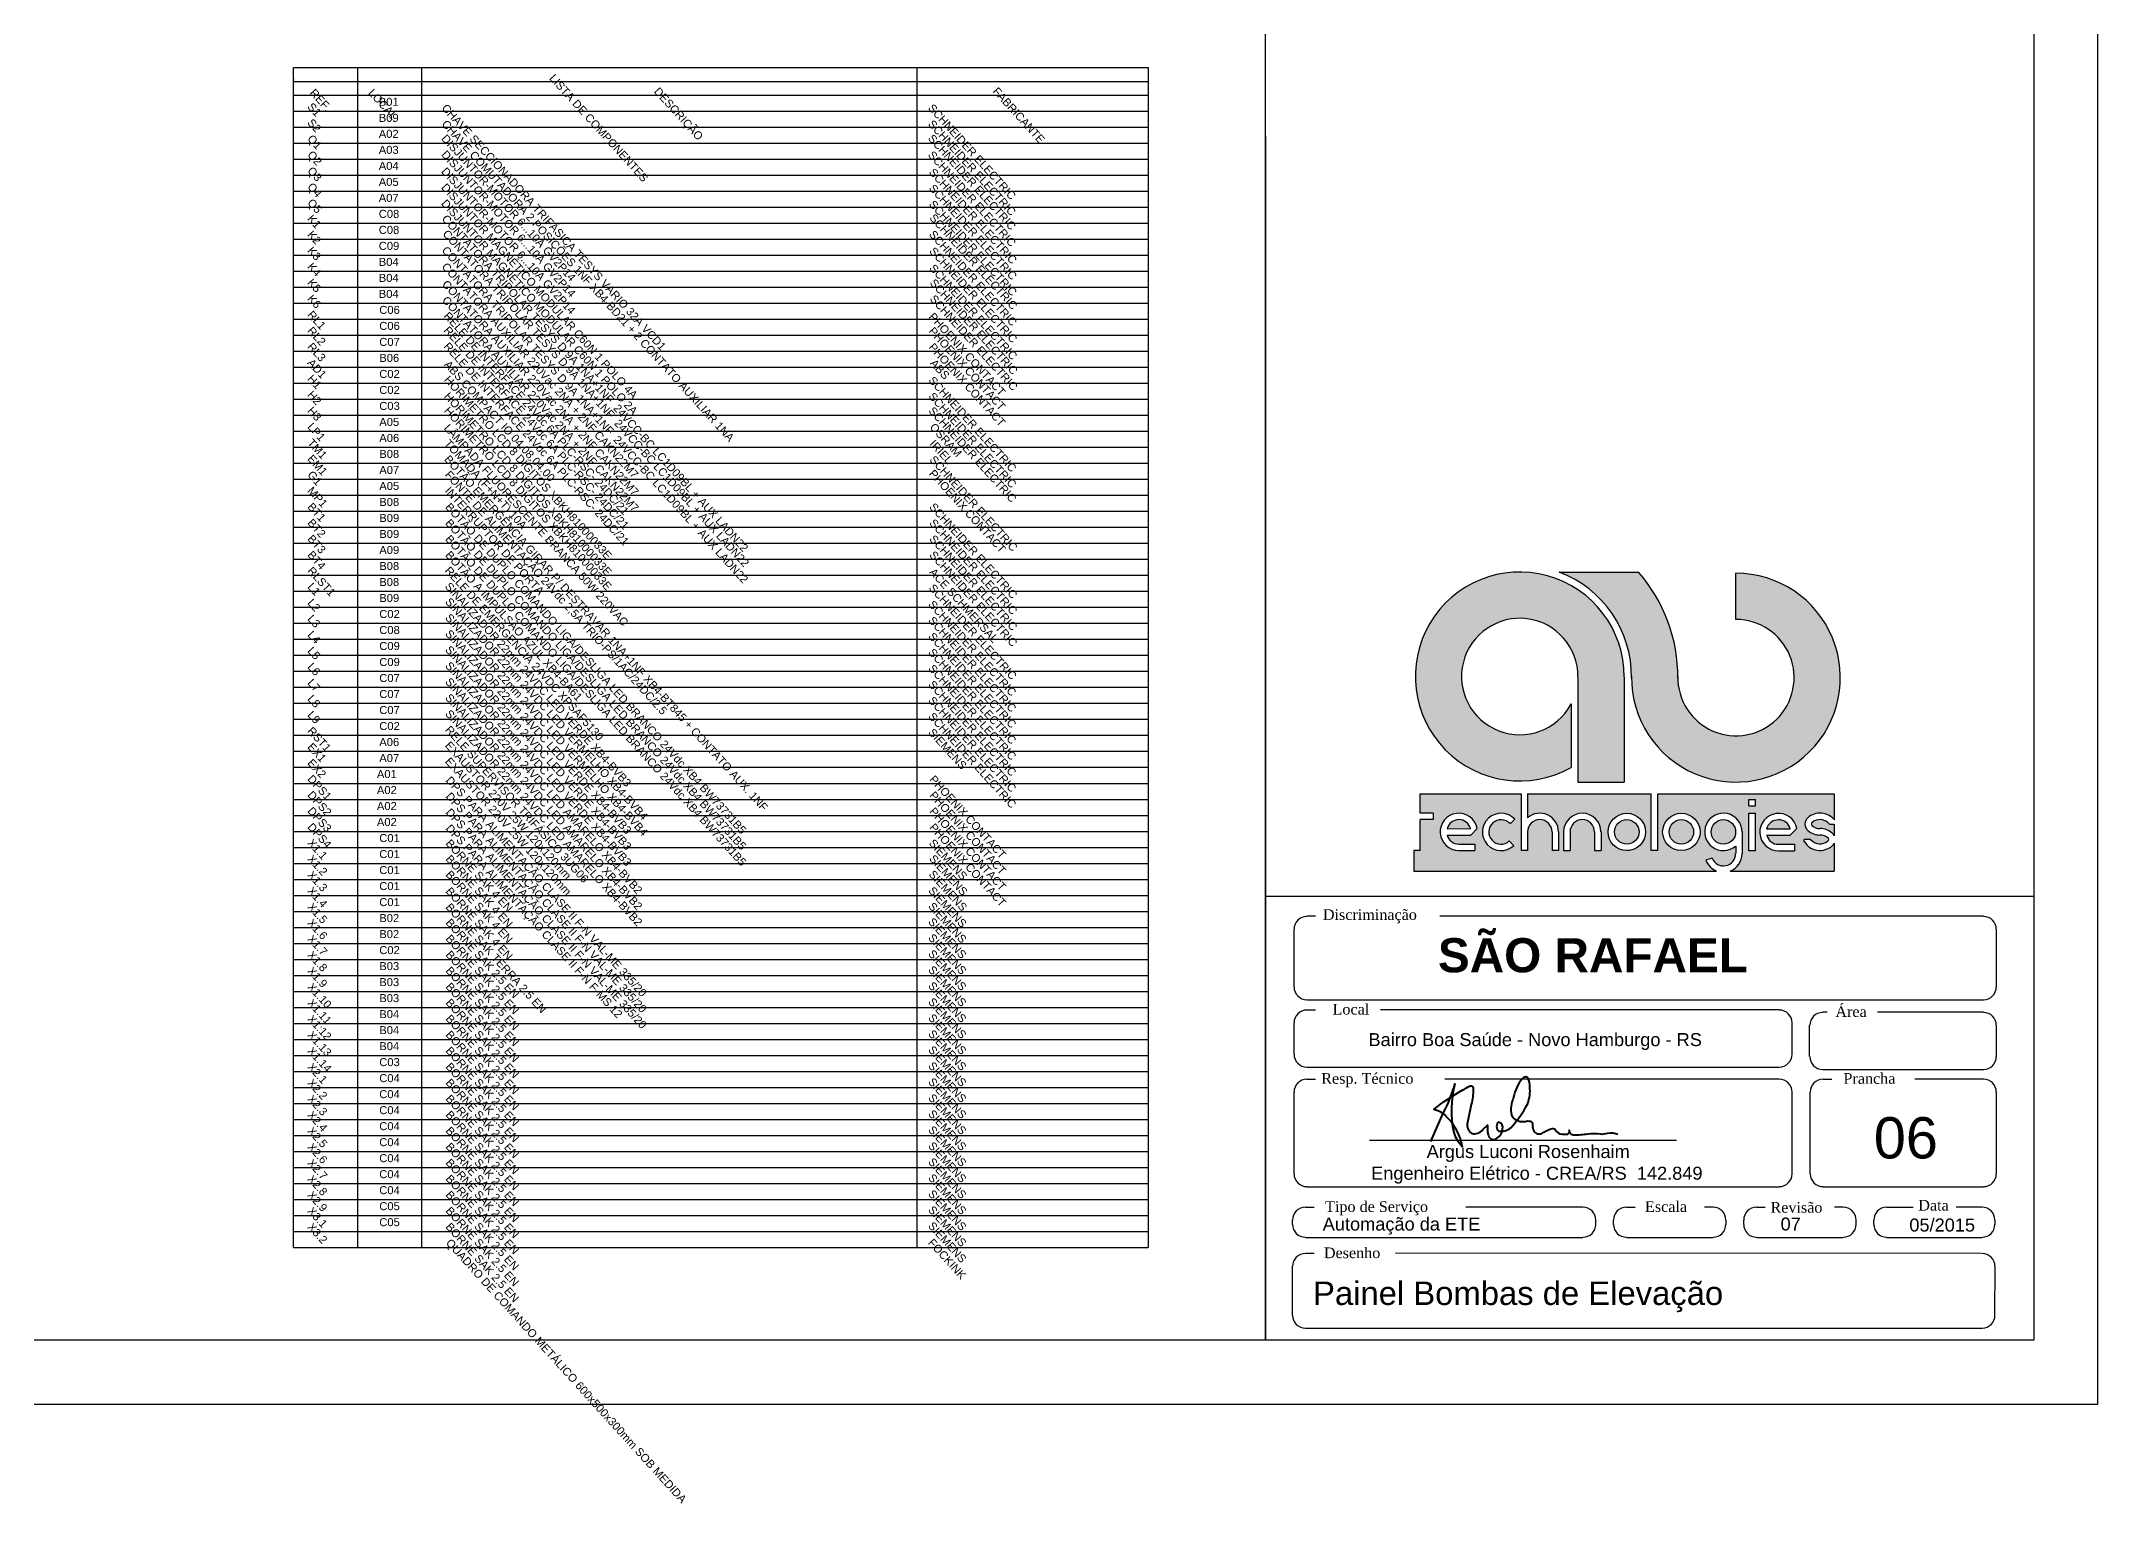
# Model space of a CAD drawing. Header units: millimetres. Extents: x 100 to 940, y 71 to 694.
# Drawn here: x 458.1 to 940, y 76.7 to 419.4 of the extents above; entities that cross this region are included whole.
import ezdxf

# ---------------------------------------------------------------- set-up
doc = ezdxf.new("R2010")
doc.units = ezdxf.units.MM
doc.layers.add('selo', color=7, linetype='Continuous')
doc.styles.add('Notes', font='arial.ttf', dxfattribs={"height": 3})
doc.styles.get("Standard").update_dxf_attribs({"font": 'arial.ttf'})

msp = doc.modelspace()

# ---------------------------------------------------------------- hatches: boundary and pattern name
at = {"layer": 'selo'}
h = msp.add_hatch(color=0, dxfattribs=at)
h.dxf.hatch_style = 1
h.paths.add_polyline_path([(832.33, 294.98), (813.8, 294.98, -0.314958), (830.72, 270.21, 2.411144), (855.21, 294.7), (855.21, 283.86, -2.45129), (841.58, 270.52, 0.182443)])
h.paths.add_polyline_path([(835.35, 243.04), (806.37, 243.04), (806.37, 237.41, -0.642986), (813.63, 234.09), (813.63, 229.71), (812.12, 229.71), (812.12, 234.09, 1), (806.37, 234.09), (806.37, 229.71), (804.86, 229.71), (804.86, 243.04), (781.24, 243.04), (781.24, 238.48), (784.26, 238.48), (784.26, 236.97), (781.23, 236.97), (781.23, 229.71), (779.69, 229.71), (779.69, 224.92), (850.67, 224.92, -0.214084), (848.15, 227.48), (849.6, 227.91, 0.821242), (855.14, 229.01), (855.14, 230.78, -4.60202), (856.65, 234.09), (856.65, 229.01, -0.309238), (853.85, 224.92), (878.25, 224.92), (878.25, 231.45, -0.100697), (877.78, 230.83, -0.45988), (871.2, 231.81), (871.2, 232.32), (872.69, 232.32, 0.427074), (876.81, 232, 0.410877), (876.82, 232.63, 0.186203), (874.92, 233.36, -0.181325), (872.05, 234.44, -0.458616), (872.04, 237.41, -0.41774), (878.25, 236.93), (878.25, 243.04), (836.89, 243.04), (836.89, 229.71), (835.35, 229.71)])
h.paths.add_polyline_path([(834.02, 234.09, -1), (825.25, 234.09, -1)], flags=16)
h.paths.add_polyline_path([(832.51, 234.09, -1), (826.76, 234.09, -1)], flags=0)
h.paths.add_polyline_path([(846.79, 234.09, -1), (838.03, 234.09, -1)], flags=16)
h.paths.add_polyline_path([(845.28, 234.09, -1), (839.54, 234.09, -1)], flags=0)
h.paths.add_polyline_path([(823.59, 234.09), (823.59, 229.71), (822.08, 229.71), (822.08, 234.09, 1), (816.33, 234.09), (816.33, 229.71), (814.82, 229.71), (814.82, 234.09, -1)], flags=16)
h.paths.add_polyline_path([(858.22, 241.69), (859.76, 241.69), (859.76, 240.17), (858.22, 240.17)], flags=16)
h.paths.add_polyline_path([(858.22, 238.48), (859.76, 238.48), (859.76, 229.67), (858.22, 229.67)], flags=16)
h.paths.add_polyline_path([(869.47, 234.88), (867.94, 233.3), (862.39, 233.3, 0.338023), (865.17, 231.18), (868.91, 231.18), (868.91, 229.67), (865.17, 229.67, -2.123663)], flags=16)
h.paths.add_polyline_path([(862.38, 234.78, -0.767778), (867.94, 234.81)], flags=0)
h.paths.add_polyline_path([(803.38, 237.05), (802.27, 236.02, 2.414214), (802.1, 231.96), (803.12, 230.85, -2.414214)], flags=16)
h.paths.add_polyline_path([(794.59, 234.92), (793.05, 233.34), (787.51, 233.34, 0.338023), (790.28, 231.22), (794.03, 231.22), (794.03, 229.71), (790.28, 229.71, -2.123663)], flags=16)
h.paths.add_polyline_path([(793.05, 234.85), (787.5, 234.82, -0.767778)], flags=0)
h.paths.add_polyline_path([(826.76, 234.09, 1), (832.51, 234.09, 1)], flags=0)
h.paths.add_polyline_path([(845.28, 234.09, 1), (839.54, 234.09, 1)], flags=0)
h.paths.add_polyline_path([(849.39, 234.09, 1), (855.14, 234.09, 1)], flags=17)
h.paths.add_polyline_path([(867.94, 234.81, 0.767778), (862.38, 234.78)], flags=0)
h.paths.add_polyline_path([(874.9, 234.87, -0.181325), (877.77, 233.8, -0.101013), (878.25, 233.18), (878.25, 235.92), (877.13, 235.92, 0.427074), (873.01, 236.24, 0.410877), (873, 235.61, 0.186203)], flags=17)
h.paths.add_polyline_path([(793.05, 234.85, 0.767778), (787.5, 234.82)], flags=0)
h = msp.add_hatch(color=0, dxfattribs=at)
h.dxf.hatch_style = 1
h.paths.add_polyline_path([(816.57, 249.21), (816.57, 264.06, -8.182778), (818.19, 270.43), (818.19, 245.77), (829, 245.77), (829, 270.37, 3.718524)])
h = msp.add_hatch(color=0, dxfattribs=at)
h.dxf.hatch_style = 1
h.paths.add_polyline_path([(787.5, 234.82), (793.05, 234.85, 0.767778)])
h.paths.add_polyline_path([(826.76, 234.09, 1), (832.51, 234.09, 1)])
h.paths.add_polyline_path([(839.54, 234.09, 1), (845.28, 234.09, 1)])
h.paths.add_polyline_path([(862.38, 234.78), (867.94, 234.81, 0.767778)])

# ---------------------------------------------------------------- linework, layer by layer
for p, q in [((745, 115), (745, 679)), ((517.24, 136.72), (517.24, 413.2)), ((517.24, 413.2), (717.49, 413.2)), ((517.24, 409.93), (717.49, 409.93)), ((532.24, 413.2), (532.24, 136.72)), ((547.24, 413.2), (547.24, 136.72)), ((663.25, 413.2), (663.25, 136.72)), ((717.49, 413.2), (717.49, 136.72)), ((517.24, 406.72), (717.49, 406.72)), ((517.24, 402.97), (717.49, 402.97)), ((517.24, 399.22), (717.49, 399.22)), ((517.24, 395.47), (717.49, 395.47)), ((745, 397), (745, 115)), ((517.24, 391.72), (717.49, 391.72)), ((517.24, 387.97), (717.49, 387.97)), ((517.24, 384.22), (717.49, 384.22)), ((517.24, 380.47), (717.49, 380.47)), ((517.24, 376.72), (717.49, 376.72)), ((517.24, 372.97), (717.49, 372.97)), ((517.24, 369.22), (717.49, 369.22)), ((517.24, 365.47), (717.49, 365.47)), ((517.24, 361.72), (717.49, 361.72)), ((517.24, 357.97), (717.49, 357.97)), ((517.24, 354.22), (717.49, 354.22)), ((517.24, 350.47), (717.49, 350.47)), ((517.24, 346.72), (717.49, 346.72)), ((517.24, 342.97), (717.49, 342.97)), ((517.24, 339.22), (717.49, 339.22)), ((517.24, 335.47), (717.49, 335.47)), ((517.24, 331.72), (717.49, 331.72)), ((517.24, 327.97), (717.49, 327.97)), ((517.24, 324.22), (717.49, 324.22)), ((517.24, 320.47), (717.49, 320.47)), ((517.24, 316.72), (717.49, 316.72)), ((517.24, 312.97), (717.49, 312.97)), ((517.24, 309.22), (717.49, 309.22)), ((517.24, 305.47), (717.49, 305.47)), ((517.24, 301.72), (717.49, 301.72)), ((517.24, 301.72), (717.49, 301.72)), ((517.24, 297.97), (717.49, 297.97)), ((517.24, 294.22), (717.49, 294.22)), ((517.24, 290.47), (717.49, 290.47)), ((517.24, 286.72), (717.49, 286.72)), ((517.24, 282.97), (717.49, 282.97)), ((517.24, 279.22), (717.49, 279.22)), ((517.24, 275.47), (717.49, 275.47)), ((517.24, 271.72), (717.49, 271.72)), ((517.24, 267.97), (717.49, 267.97)), ((517.24, 264.22), (717.49, 264.22)), ((517.24, 260.47), (717.49, 260.47)), ((517.24, 256.72), (717.49, 256.72)), ((517.24, 252.97), (717.49, 252.97)), ((517.24, 249.22), (717.49, 249.22)), ((517.24, 245.47), (717.49, 245.47)), ((517.24, 241.72), (717.49, 241.72)), ((517.24, 237.97), (717.49, 237.97)), ((517.24, 234.22), (717.49, 234.22)), ((517.24, 230.47), (717.49, 230.47)), ((517.24, 226.72), (717.49, 226.72)), ((517.24, 226.72), (717.49, 226.72)), ((517.24, 222.97), (717.49, 222.97)), ((517.24, 219.22), (717.49, 219.22)), ((517.24, 215.47), (717.49, 215.47)), ((517.24, 211.72), (717.49, 211.72)), ((517.24, 207.97), (717.49, 207.97)), ((517.24, 204.22), (717.49, 204.22)), ((517.24, 200.47), (717.49, 200.47)), ((517.24, 196.72), (717.49, 196.72)), ((517.24, 192.97), (717.49, 192.97)), ((517.24, 189.22), (717.49, 189.22)), ((517.24, 185.47), (717.49, 185.47)), ((517.24, 181.72), (717.49, 181.72)), ((517.24, 177.97), (717.49, 177.97)), ((517.24, 174.22), (717.49, 174.22)), ((517.24, 170.47), (717.49, 170.47)), ((517.24, 166.72), (717.49, 166.72)), ((517.24, 162.97), (717.49, 162.97)), ((517.24, 159.22), (717.49, 159.22)), ((517.24, 155.47), (717.49, 155.47)), ((517.24, 151.72), (717.49, 151.72)), ((517.24, 147.97), (717.49, 147.97)), ((517.24, 144.22), (717.49, 144.22)), ((517.24, 140.47), (717.49, 140.47)), ((517.24, 136.72), (717.49, 136.72))]:
    msp.add_line(p, q)
for points in [[(100, 100), (940, 100), (940, 693.94), (100, 693.94)], [(150, 679), (925, 679), (925, 115), (150, 115)]]:
    msp.add_lwpolyline(points, close=True)
for p in [(517.24, 410.47), (517.24, 410.47), (524.56, 234.22), (524.56, 234.22)]:
    msp.add_point(p)
at = {"layer": 'selo', "color": 0}
for p, q in [((813.8, 294.98), (832.33, 294.98)), ((855.21, 283.86), (855.21, 294.7)), ((818.19, 270.43), (818.19, 245.77)), ((829, 270.37), (829, 245.77)), ((816.57, 264.06), (816.57, 249.21)), ((781.24, 238.48), (781.24, 243.04)), ((781.24, 243.04), (804.86, 243.04)), ((804.86, 243.04), (804.86, 229.71)), ((806.37, 243.04), (806.37, 237.41)), ((806.37, 243.04), (835.35, 243.04)), ((818.19, 245.77), (829, 245.77)), ((835.35, 229.71), (835.35, 243.04)), ((836.89, 243.04), (878.25, 243.04)), ((836.89, 229.71), (836.89, 243.01)), ((858.22, 240.17), (858.22, 241.69)), ((858.22, 241.69), (859.76, 241.69)), ((859.76, 240.17), (859.76, 241.69)), ((878.25, 243.04), (878.25, 236.93)), ((781.23, 229.71), (781.23, 236.97)), ((784.26, 236.97), (781.23, 236.97)), ((784.26, 238.48), (781.24, 238.48)), ((784.26, 238.48), (784.26, 236.97)), ((802.27, 236.02), (803.38, 237.05)), ((858.22, 240.17), (859.76, 240.17)), ((858.22, 229.67), (858.22, 238.48)), ((858.22, 238.48), (859.76, 238.48)), ((859.76, 229.67), (859.76, 238.48)), ((787.5, 234.82), (793.05, 234.85)), ((787.51, 233.34), (793.05, 233.34)), ((793.05, 233.34), (794.59, 234.92)), ((802.1, 231.96), (803.12, 230.85)), ((806.37, 234.09), (806.37, 229.71)), ((812.12, 234.09), (812.12, 229.71)), ((813.63, 234.09), (813.63, 229.71)), ((814.82, 234.09), (814.82, 229.71)), ((816.33, 234.09), (816.33, 229.71)), ((822.08, 234.09), (822.08, 229.71)), ((823.59, 234.09), (823.59, 229.71)), ((856.65, 234.09), (856.65, 229.01)), ((862.38, 234.78), (867.94, 234.81)), ((862.39, 233.3), (867.94, 233.3)), ((867.94, 233.3), (869.47, 234.88)), ((872.69, 232.32), (871.2, 232.32)), ((871.2, 231.81), (871.2, 232.32)), ((877.13, 235.92), (878.25, 235.92)), ((878.25, 235.92), (878.25, 233.18)), ((878.25, 231.45), (878.25, 224.92)), ((781.23, 229.71), (779.69, 229.71)), ((779.69, 229.71), (779.69, 224.92)), ((790.28, 231.22), (794.03, 231.22)), ((790.28, 229.71), (794.03, 229.71)), ((794.03, 231.22), (794.03, 229.71)), ((806.37, 229.71), (804.86, 229.71)), ((813.63, 229.71), (812.12, 229.71)), ((814.82, 229.71), (816.33, 229.71)), ((822.08, 229.71), (823.59, 229.71)), ((830.17, 229.74), (829.63, 229.71)), ((836.89, 229.71), (835.35, 229.71)), ((849.6, 227.91), (848.15, 227.48)), ((855.14, 230.78), (855.14, 229.01)), ((859.76, 229.67), (858.22, 229.67)), ((865.17, 231.18), (868.91, 231.18)), ((865.17, 229.67), (868.91, 229.67)), ((868.91, 231.18), (868.91, 229.67)), ((779.69, 224.92), (850.67, 224.92)), ((853.85, 224.92), (878.25, 224.92)), ((745, 219), (925, 219)), ((756.69, 214.33), (754.66, 214.33)), ((913.21, 214.33), (785.84, 214.33)), ((751.61, 211.28), (751.61, 197.78)), ((916.26, 197.78), (916.26, 211.28)), ((754.66, 194.73), (913.21, 194.73)), ((751.61, 189.35), (751.61, 181.99)), ((754.66, 192.4), (756.69, 192.4)), ((865.35, 192.4), (771.93, 192.4)), ((868.39, 181.99), (868.39, 189.35)), ((872.46, 181.43), (872.46, 188.79)), ((876.56, 191.84), (875.51, 191.84)), ((913.21, 191.84), (888.36, 191.84)), ((916.26, 181.43), (916.26, 188.79)), ((754.66, 178.94), (865.35, 178.94)), ((875.51, 178.39), (913.21, 178.39)), ((754.66, 176.19), (756.69, 176.19)), ((865.35, 176.19), (787, 176.19)), ((875.6, 176.19), (877.63, 176.19)), ((913.21, 176.19), (897.13, 176.19)), ((751.61, 173.14), (751.61, 153.98)), ((868.39, 153.98), (868.39, 173.14)), ((872.55, 173.14), (872.55, 153.98)), ((916.26, 153.98), (916.26, 173.14)), ((769.31, 161.86), (841.3, 161.86)), ((754.66, 150.93), (865.35, 150.93)), ((875.6, 150.93), (913.21, 150.93)), ((754.31, 146.2), (756.34, 146.2)), ((819.36, 146.2), (791.92, 146.2)), ((829.52, 146.2), (831.56, 146.2)), ((849.85, 146.2), (847.82, 146.2)), ((860.01, 146.2), (862.05, 146.2)), ((880.34, 146.2), (878.31, 146.2)), ((890.51, 146.2), (896.7, 146.2)), ((912.87, 146.2), (906.79, 146.2)), ((751.26, 143.15), (751.26, 142.13)), ((822.41, 142.13), (822.41, 143.15)), ((826.47, 143.15), (826.47, 142.13)), ((852.9, 142.13), (852.9, 143.15)), ((856.97, 143.15), (856.97, 142.13)), ((883.39, 142.13), (883.39, 143.15)), ((887.46, 143.15), (887.46, 142.13)), ((915.92, 142.13), (915.92, 143.15)), ((754.31, 139.08), (819.36, 139.08)), ((754.31, 135.36), (756.34, 135.36)), ((912.72, 135.31), (775.47, 135.36)), ((829.52, 139.08), (849.85, 139.08)), ((860.01, 139.08), (880.34, 139.08)), ((890.51, 139.08), (912.87, 139.08)), ((751.26, 132.31), (751.26, 120.82)), ((915.89, 120.81), (915.94, 132.31)), ((754.31, 117.82), (912.89, 117.82))]:
    msp.add_line(p, q, dxfattribs=at)
msp.add_lwpolyline([(745, 115), (745, 219), (925, 219), (925, 115)], close=True, dxfattribs=at)
at = {"layer": 'selo', "color": 0, "linetype": 'Continuous', "lineweight": 40, "transparency": 33554687}
msp.add_lwpolyline([(783.71, 161.57), (786.63, 168.22, 0.05993), (789.33, 175.04, 0.114734), (789.08, 163.67, 0.105575), (791.11, 160.29, 0.152792), (787.63, 167.08, 0.174248), (784.39, 169.03, -0.042414), (791.18, 173.62, 0.031525), (792.89, 174.61, -0.590951), (793.63, 173.83, -0.072), (793.17, 170.24), (792.28, 166.01, 0.292783), (793.28, 163.42, 0.292783), (795.87, 164.34), (797.01, 165.37, 0.084237), (797.12, 163.21, 0.426622), (798.79, 162.03, 0.240648), (800.53, 164.41, 0.382176), (799.64, 166.16, 0.493606), (799.64, 163.99, 0.220907), (802.42, 164.77, 0.080728), (806.4, 170.45, 0.11357), (806.91, 174.35, 0.101958), (806.48, 176.38, 0.356196), (805.74, 176.66, 0.192525), (804.76, 175.82, 0.098877), (802.91, 171.31, 0.195151), (802.81, 167.22, 0.246302), (805.86, 166.26, -0.124424), (807.06, 166.31, -0.323775), (807.56, 165.76, 0.115641), (807.71, 164.34, 0.432756), (809.7, 163.42, -0.031443), (811.86, 164.54, -0.343208), (812.82, 164.33, 0.248336), (814.47, 163.28), (815.44, 163.24, 0.553873), (816.15, 164.19, 0.474188), (817.24, 163.13, 0.048993), (820.55, 163.35, -0.070964), (823.46, 163.31, 0.086771), (825.09, 163.52, -0.151332), (827.53, 163.24)], format="xyb", dxfattribs=at)
at = {"layer": 'selo', "color": 0}
for centre, radius in [((829.63, 234.09), 4.38), ((829.63, 234.09), 2.87), ((842.41, 234.09), 4.38), ((842.41, 234.09), 2.87), ((852.26, 234.09), 2.87)]:
    msp.add_circle(centre, radius, dxfattribs=at)
for centre, radius, start, end in [((804.54, 270.51), 24.47, 359.68, 299.4716), ((804.56, 270.5), 26.17, 359.3799, 69.3088), ((855.19, 270.24), 24.47, 179.3659, 89.9528), ((804.56, 270.5), 37.02, 359.3542, 41.3911), ((804.55, 270.5), 13.64, 359.6979, 331.8281), ((855.21, 270.23), 13.63, 178.8138, 90), ((790.28, 234.09), 4.38, 10.8601, 270), ((790.28, 234.09), 2.87, 15.2617, 165.3268), ((800.16, 234.08), 4.38, 42.6221, 312.6221), ((800.16, 234.08), 2.87, 42.6221, 312.6221), ((809.24, 234.09), 4.38, 0, 130.9618), ((809.24, 234.09), 2.87, 0, 180), ((819.2, 234.09), 4.38, 0, 180), ((819.2, 234.09), 2.87, 0, 180), ((852.26, 234.09), 4.38, 0, 310.9618), ((865.17, 234.05), 4.38, 10.8601, 270), ((865.17, 234.05), 2.87, 15.2617, 165.3268), ((873.33, 235.92), 1.96, 130.762, 229.3098), ((874.91, 234.1), 4.38, 40.2262, 130.9152), ((873.33, 235.92), 0.45, 127.1355, 232.2591), ((874.91, 234.11), 2.86, 39.285, 131.7894), ((790.28, 234.09), 2.87, 195.2942, 270), ((865.17, 234.05), 2.87, 195.2942, 270), ((874.91, 234.14), 4.38, 212.1283, 310.9152), ((874.91, 237.73), 4.37, 229.0108, 270.0418), ((874.91, 234.13), 2.86, 219.285, 311.7894), ((874.9, 237.7), 2.82, 227.7757, 270.1536), ((874.91, 230.51), 4.37, 49.0108, 90.0418), ((874.92, 230.54), 2.82, 47.7757, 90.1536), ((876.49, 232.32), 0.45, 307.1355, 52.2591), ((876.49, 232.32), 1.96, 26.2375, 49.3098), ((876.49, 232.32), 1.96, 310.762, 333.7625), ((852.26, 229.01), 4.38, 200.3996, 248.7344), ((852.26, 229.01), 2.87, 202.4229, 0), ((852.26, 229.01), 4.38, 291.2656, 0), ((754.66, 211.28), 3, 90, 180), ((913.21, 211.28), 3, 0, 90), ((754.66, 197.78), 3, 180, 270), ((913.21, 197.78), 3, 270, 0), ((754.66, 189.35), 3, 90, 180), ((865.35, 189.35), 3, 0, 90), ((875.51, 188.79), 3, 90, 180), ((913.21, 188.79), 3, 0, 90), ((754.66, 181.99), 3, 180, 270), ((865.35, 181.99), 3, 270, 0), ((875.51, 181.43), 3, 180, 270), ((913.21, 181.43), 3, 270, 0), ((754.66, 173.14), 3, 90, 180), ((865.35, 173.14), 3, 0, 90), ((875.6, 173.14), 3, 90, 180), ((913.21, 173.14), 3, 0, 90), ((754.66, 153.98), 3, 180, 270), ((865.35, 153.98), 3, 270, 0), ((875.6, 153.98), 3, 180, 270), ((913.21, 153.98), 3, 270, 0), ((754.31, 143.15), 3, 90, 180), ((819.36, 143.15), 3, 0, 90), ((829.52, 143.15), 3, 90, 180), ((849.85, 143.15), 3, 0, 90), ((860.01, 143.15), 3, 90, 180), ((880.34, 143.15), 3, 0, 90), ((890.51, 143.15), 3, 90, 180), ((912.87, 143.15), 3, 0, 90), ((754.31, 142.13), 3, 180, 270), ((819.36, 142.13), 3, 270, 0), ((829.52, 142.13), 3, 180, 270), ((849.85, 142.13), 3, 270, 0), ((860.01, 142.13), 3, 180, 270), ((880.34, 142.13), 3, 270, 0), ((890.51, 142.13), 3, 180, 270), ((912.87, 142.13), 3, 270, 0), ((754.31, 132.31), 3, 90, 180), ((912.89, 132.31), 3, 0, 90), ((754.31, 120.82), 3, 180, 270), ((912.89, 120.82), 3, 270, 0)]:
    msp.add_arc(centre, radius, start, end, dxfattribs=at)

# ---------------------------------------------------------------- texts
at = {"style": 'Notes'}
for s, p in [('LISTA DE COMPONENTES', (577.03, 410.56)), ('S1', (520.34, 403.9)), ('REF.', (520.9, 407.14)), ('LOCAL.', (534.61, 407.14)), ('DESCRIÇÃO', (601.55, 407.48)), ('FABRICANTE', (680.91, 407.51)), ('S2', (520.34, 400.15)), ('CHAVE SECCIONADORA TRIFÁSICA TESYS VARIO 32A VCD1', (551.81, 403.59)), ('CHAVE COMUTADORA 2 POSIÇÕES 1NF XB4-BD21 + 2 CONTATO AUXILIAR 1NA', (551.81, 399.84)), ('SCHNEIDER ELECTRIC', (665.75, 403.6)), ('SCHNEIDER ELECTRIC', (665.75, 399.85)), ('Q1', (520.34, 396.4)), ('DISJUNTOR-MOTOR 6...10A GV2P14', (551.74, 396.45)), ('SCHNEIDER ELECTRIC', (665.75, 396.47)), ('Q2', (520.34, 392.65)), ('DISJUNTOR-MOTOR 6...10A GV2P14', (551.74, 392.71)), ('SCHNEIDER ELECTRIC', (665.75, 392.6)), ('Q3', (520.34, 388.9)), ('Q4', (520.34, 385.15)), ('DISJUNTOR-MOTOR 6...10A GV2P14', (551.71, 388.74)), ('DISJUNTOR MAGNÉTICO MODULAR C60N 1 POLO 4A', (551.71, 384.99)), ('SCHNEIDER ELECTRIC', (665.98, 388.54)), ('SCHNEIDER ELECTRIC', (665.98, 384.79)), ('Q5', (520.34, 381.4)), ('DISJUNTOR MAGNÉTICO MODULAR C60N 1 POLO 2A', (551.71, 381.24)), ('SCHNEIDER ELECTRIC', (665.98, 381.04)), ('K1', (520.34, 377.65)), ('CONTATORA TRIPOLAR TESYS D 9A 1NA+1NF  24VCC\xadBC LC1D09BL + AUX LADN22', (551.84, 377.64)), ('SCHNEIDER ELECTRIC', (666.1, 377.85)), ('K2', (520.34, 373.9)), ('K3', (520.34, 370.15)), ('CONTATORA TRIPOLAR TESYS D 9A 1NA+1NF  24VCC\xadBC LC1D09BL + AUX LADN22', (551.83, 370.26)), ('CONTATORA TRIPOLAR TESYS D 9A 1NA+1NF  24VCC\xadBC LC1D09BL + AUX LADN22', (552.03, 374.1)), ('SCHNEIDER ELECTRIC', (665.99, 373.99)), ('K4', (520.34, 366.4)), ('CONTATORA AUXILIAR 220Vac 2NA + 2NF CAKN22M7', (551.83, 366.43)), ('SCHNEIDER ELECTRIC', (666.07, 370.05)), ('SCHNEIDER ELECTRIC', (666.07, 366.06)), ('K5', (520.34, 362.65)), ('CONTATORA AUXILIAR 220Vac 2NA + 2NF CAKN22M7', (551.91, 362.31)), ('SCHNEIDER ELECTRIC', (666.18, 362.62)), ('K6', (520.34, 358.9)), ('CONTATORA AUXILIAR 220Vac 2NA + 2NF CAKN22M7', (551.91, 358.56)), ('SCHNEIDER ELECTRIC', (666.18, 358.87)), ('RL1', (520.35, 355.15)), ('RL2', (520.35, 351.4)), ('RELE DE INTERFACE 24Vdc 6A PLC-RSC- 24DC/21', (552.29, 354.88)), ('RELE DE INTERFACE 24Vdc 6A PLC-RSC- 24DC/21', (552.29, 351.5)), ('PHOENIX CONTACT', (665.93, 354.7)), ('PHOENIX CONTACT', (665.93, 351.32)), ('RL3', (520.35, 347.65)), ('RELE DE INTERFACE 24Vdc 6A PLC-RSC- 24DC/21', (552.29, 347.75)), ('PHOENIX CONTACT', (665.93, 347.57)), ('AD1', (520.34, 343.9)), ('ABS COMPACT IO 04.08.04.00', (552.38, 343.48)), ('ABS', (666.22, 343.8)), ('H1', (520.34, 340.15)), ('H2', (520.34, 336.4)), ('HORÍMETRO LCD 8 DÍGITOS XBKH81000033E ', (552.38, 339.92)), ('SCHNEIDER ELECTRIC', (665.88, 339.78)), ('H3', (520.34, 332.65)), ('HORÍMETRO LCD 8 DÍGITOS XBKH81000033E ', (552.38, 336.05)), ('HORÍMETRO LCD 8 DÍGITOS XBKH81000033E ', (552.38, 332.67)), ('SCHNEIDER ELECTRIC', (665.88, 336.03)), ('SCHNEIDER ELECTRIC', (665.88, 332.66)), ('LP1', (520.35, 328.9)), ('LÂMPADA FLUORESCENTE BRANCA 50W 220VAC', (552.35, 328.61)), ('OSRAM', (666.16, 328.83)), ('TM1', (520.35, 325.15)), ('TOMADA (F+N+T) 10A', (552.42, 325)), ('IRIEL', (666.12, 324.92)), ('EM1', (520.35, 321.4)), ('G1', (520.35, 317.65)), ('BOTÃO EMERGÊNCIA GIRAR P/ DESTRAVAR 1NA+1NF XB4-BT845 + CONTATO AUX. 1NF', (552.42, 321.3)), ('FONTE DE ALIMENTAÇÃO 24Vdc 2,5A TRIO-PS/1AC/24DC/2.5', (552.57, 317.67)), ('PHOENIX CONTACT', (666, 317.93)), ('SCHNEIDER ELECTRIC', (666.12, 321.21)), ('MP1', (520.35, 313.9)), ('INTERRUPTOR DE PORTA', (552.57, 313.92)), ('BT1', (520.35, 310.15)), ('BOTÃO DE DUPLO COMANDO LIGA/DESLIGA LED BRANCO 24Vdc XB4 BW73731B5', (552.64, 310.11)), ('SCHNEIDER ELECTRIC', (666.07, 310.12)), ('BT2', (520.35, 306.4)), ('BT3', (520.35, 302.65)), ('BOTÃO DE DUPLO COMANDO LIGA/DESLIGA LED BRANCO 24Vdc XB4 BW73731B5', (552.64, 306.36)), ('BOTÃO DE DUPLO COMANDO LIGA/DESLIGA LED BRANCO 24Vdc XB4 BW73731B5', (552.64, 302.61)), ('SCHNEIDER ELECTRIC', (666.07, 306.37)), ('BT4', (520.35, 298.9)), ('BOTÃO A IMPULSÃO AZUL XB4-BA61', (552.64, 298.86)), ('SCHNEIDER ELECTRIC', (666.07, 302.62)), ('SCHNEIDER ELECTRIC', (666.07, 298.87)), ('RLST1', (520.35, 295.15)), ('RELE DE EMERGENCIA 24VDC XPSAF5130', (552.54, 295.22)), ('ACE SCHMERSAL', (666.08, 294.84)), ('L1', (520.35, 291.4)), ('SINALIZADOR 22mm 24VDC LED VERDE XB4-BVB3', (552.56, 291.51)), ('SCHNEIDER ELECTRIC', (665.95, 291.11)), ('L2', (520.35, 287.65)), ('L3', (520.35, 283.9)), ('SINALIZADOR 22mm 24VDC LED VERMELHO XB4-BVB4', (552.62, 287.91)), ('SINALIZADOR 22mm 24VDC LED VERMELHO XB4-BVB4', (552.62, 284.16)), ('SCHNEIDER ELECTRIC', (665.84, 287.27)), ('SCHNEIDER ELECTRIC', (665.84, 283.52)), ('L4', (520.35, 280.15)), ('SINALIZADOR 22mm 24VDC LED VERDE XB4-BVB3', (552.62, 280.41)), ('SCHNEIDER ELECTRIC', (665.84, 279.77)), ('L5', (520.35, 276.4)), ('SINALIZADOR 22mm 24VDC LED VERDE XB4-BVB3', (552.62, 276.66)), ('SCHNEIDER ELECTRIC', (665.84, 276.02)), ('L6', (520.35, 272.65)), ('L7', (520.35, 268.9)), ('SINALIZADOR 22mm 24VDC LED VERDE XB4-BVB3', (552.62, 272.91)), ('SINALIZADOR 22mm 24VDC LED AMARELO XB4-BVB2', (552.62, 269.16)), ('SCHNEIDER ELECTRIC', (665.84, 272.27)), ('L8', (520.35, 265.15)), ('SINALIZADOR 22mm 24VDC LED AMARELO XB4-BVB2', (552.62, 265.41)), ('SCHNEIDER ELECTRIC', (665.84, 268.52)), ('SCHNEIDER ELECTRIC', (665.84, 264.77)), ('L9', (520.35, 261.4)), ('SINALIZADOR 22mm 24VDC LED AMARELO XB4-BVB2', (552.62, 261.66)), ('SCHNEIDER ELECTRIC', (665.84, 261.02)), ('RST1', (520.35, 257.65)), ('RELE SUPERVISOR TRIFÁSICO 3UG06', (552.62, 257.91)), ('SIEMENS', (665.84, 257.27)), ('EX1', (520.35, 253.9)), ('EX2', (520.35, 250.15)), ('EXAUSTOR 220V 25W 120x120mm', (552.59, 254.26)), ('EXAUSTOR 220V 25W 120x120mm', (552.59, 250.51)), ('DPS1', (520.35, 246.4)), ('DPS PARA ALIMENTAÇÃO CLASE II F-N VAL-ME 335/20', (552.75, 246.07)), ('PHOENIX CONTACT', (666.09, 246.28)), ('DPS2', (520.35, 242.65)), ('DPS PARA ALIMENTAÇÃO CLASE II F-N VAL-ME 335/20', (552.75, 242.32)), ('PHOENIX CONTACT', (666.09, 242.53)), ('DPS3', (520.35, 238.9)), ('DPS4', (520.35, 235.15)), ('DPS PARA ALIMENTAÇÃO CLASE II F-N VAL-ME 335/20', (552.75, 238.57)), ('PHOENIX CONTACT', (666.09, 238.78)), ('X1.1', (520.35, 231.4)), ('BORNE SAK 4 EN', (552.73, 231.3)), ('DPS PARA ALIMENTAÇÃO CLASE II F-N F-MS 12', (552.75, 234.82)), ('SIEMENS', (665.97, 231.36)), ('PHOENIX CONTACT', (666.09, 235.03)), ('X1.2', (520.35, 227.65)), ('BORNE SAK 4 EN', (552.73, 227.64)), ('SIEMENS', (666.04, 227.71)), ('X1.3', (520.35, 223.9)), ('BORNE SAK 4 EN', (552.73, 224.01)), ('SIEMENS', (665.93, 224.07)), ('X1.4', (520.35, 220.15)), ('X1.5', (520.35, 216.4)), ('BORNE SAK 4 EN', (552.73, 220.09)), ('BORNE SAK TERRA 2.5 EN ', (552.73, 216.36)), ('SIEMENS', (665.81, 216.56)), ('SIEMENS', (665.84, 220.22)), ('X1.6', (520.35, 212.65)), ('BORNE SAK 2.5 EN', (552.73, 212.72)), ('SIEMENS', (665.78, 212.93)), ('X1.7', (520.35, 208.9)), ('BORNE SAK 2.5 EN', (552.73, 208.97)), ('SIEMENS', (665.78, 209.18)), ('X1.8', (520.35, 205.15)), ('X1.9', (520.35, 201.4)), ('BORNE SAK 2.5 EN', (552.73, 205.22)), ('BORNE SAK 2.5 EN', (552.73, 201.47)), ('SIEMENS', (665.78, 205.43)), ('SIEMENS', (665.78, 201.68)), ('X1.10', (520.35, 197.65)), ('BORNE SAK 2.5 EN', (552.73, 197.72)), ('SIEMENS', (665.78, 197.93)), ('X1.11', (520.35, 193.9)), ('BORNE SAK 2.5 EN', (552.73, 193.97)), ('SIEMENS', (665.78, 194.18)), ('X1:12', (520.35, 190.15)), ('BORNE SAK 2.5 EN', (552.73, 190.22)), ('SIEMENS', (665.78, 190.43)), ('X1.13', (520.35, 186.4)), ('X1.14', (520.35, 182.65)), ('BORNE SAK 2.5 EN', (552.73, 186.47)), ('BORNE SAK 2.5 EN', (552.73, 182.72)), ('SIEMENS', (665.78, 186.68)), ('SIEMENS', (665.78, 182.93)), ('X2.1', (520.35, 178.9)), ('BORNE SAK 2.5 EN', (552.73, 178.97)), ('SIEMENS', (665.78, 179.18)), ('X2.2', (520.35, 175.15)), ('BORNE SAK 2.5 EN', (552.73, 175.22)), ('SIEMENS', (665.78, 175.43)), ('X2.3', (520.35, 171.4)), ('X2.4', (520.35, 167.65)), ('BORNE SAK 2.5 EN', (552.73, 171.47)), ('BORNE SAK 2.5 EN', (552.73, 167.72)), ('SIEMENS', (665.78, 171.68)), ('SIEMENS', (665.78, 167.93)), ('X2.5', (520.35, 163.9)), ('BORNE SAK 2.5 EN', (552.73, 163.97)), ('SIEMENS', (665.78, 164.18)), ('X2.6', (520.35, 160.15)), ('BORNE SAK 2.5 EN', (552.73, 160.22)), ('SIEMENS', (665.78, 160.43)), ('X2.7', (520.35, 156.4)), ('BORNE SAK 2.5 EN', (552.73, 156.47)), ('SIEMENS', (665.78, 156.68)), ('X2.8', (520.35, 152.65)), ('X2.9', (520.35, 148.9)), ('BORNE SAK 2.5 EN', (552.73, 152.72)), ('BORNE SAK 2.5 EN', (552.73, 148.97)), ('SIEMENS', (665.78, 152.93)), ('SIEMENS', (665.78, 149.18)), ('X3.1', (520.35, 145.15)), ('BORNE SAK 2.5 EN', (552.73, 145.22)), ('SIEMENS', (665.78, 145.43)), ('X3.2', (520.35, 141.4)), ('BORNE SAK 2.5 EN', (552.73, 141.47)), ('SIEMENS', (665.78, 141.68)), ('QUADRO DE COMANDO METÁLICO 600x500x300mm SOB MEDIDA', (552.81, 137.7)), ('FOCKINK', (665.78, 137.73))]:
    msp.add_text(s, height=1.875, rotation=312.1646, dxfattribs=at).set_placement(p)
for s, p in [('B01', (537.21, 404.21)), ('B09', (537.21, 400.46)), ('A02', (537.21, 396.71)), ('A03', (537.21, 392.96)), ('A04', (537.21, 389.21)), ('A05', (537.21, 385.46)), ('A07', (537.21, 381.71)), ('C08', (537.21, 377.96)), ('C08', (537.21, 374.21)), ('C09', (537.21, 370.46)), ('B04', (537.21, 366.71)), ('B04', (537.21, 362.96)), ('B04', (537.21, 359.21)), ('C06', (537.33, 355.46)), ('C06', (537.33, 351.71)), ('C07', (537.33, 347.96)), ('C02', (537.33, 340.46)), ('B06', (537.33, 344.21)), ('C02', (537.33, 336.71)), ('C03', (537.33, 332.96)), ('A05', (537.33, 329.21)), ('A06', (537.33, 325.46)), ('B08', (537.33, 321.71)), ('A07', (537.33, 317.96)), ('A05', (537.33, 314.21)), ('B08', (537.33, 310.46)), ('B09', (537.33, 306.71)), ('B09', (537.33, 302.96)), ('A09', (537.33, 299.21)), ('B08', (537.33, 295.46)), ('B08', (537.33, 291.71)), ('B09', (537.33, 287.96)), ('C02', (537.33, 284.21)), ('C08', (537.33, 280.46)), ('C09', (537.33, 276.71)), ('C09', (537.33, 272.96)), ('C07', (537.33, 269.21)), ('C07', (537.33, 265.46)), ('C07', (537.33, 261.71)), ('A06', (537.33, 254.21)), ('C02', (537.33, 257.96)), ('A07', (537.33, 250.46)), ('A01', (536.77, 246.71)), ('A02', (536.77, 242.96)), ('A02', (536.77, 239.21)), ('A02', (536.77, 235.46)), ('C01', (537.33, 231.71)), ('C01', (537.33, 227.96)), ('C01', (537.33, 224.21)), ('C01', (537.33, 220.46)), ('C01', (537.33, 216.71)), ('B02', (537.33, 212.96)), ('C02', (537.33, 205.46)), ('B02', (537.33, 209.21)), ('B03', (537.33, 201.71)), ('B03', (537.33, 197.96)), ('B03', (537.33, 194.21)), ('B04', (537.33, 190.46)), ('B04', (537.33, 186.71)), ('B04', (537.33, 182.96)), ('C03', (537.33, 179.21)), ('C04', (537.33, 175.46)), ('C04', (537.33, 171.71)), ('C04', (537.33, 167.96)), ('C04', (537.33, 164.21)), ('C04', (537.33, 160.46)), ('C04', (537.33, 156.71)), ('C04', (537.33, 152.96)), ('C04', (537.33, 149.21)), ('C05', (537.33, 145.46)), ('C05', (537.33, 141.71))]:
    msp.add_text(s, height=1.875, dxfattribs=at).set_placement(p)
at = {"layer": 'selo', "color": 0, "attachment_point": 1}
for s, insert, char_height, width in [('\\FTIMES.TTF;Discriminação', (758.42, 215.97), 2.5, 101.64), ('\\FTIMES.TTF;Local', (760.69, 193.8), 2.5, 81.312), ('\\FTIMES.TTF;Área', (878.5, 193.24), 2.5, 81.312), ('\\FTIMES.TTF;Resp. Técnico', (758.04, 177.58), 2.5, 101.64), ('\\FTIMES.TTF;Prancha', (880.4, 177.58), 2.5, 101.64), ('06', (887.5, 167.25), 9.667, 225.5527), ('\\FTIMES.TTF;Tipo de Serviço', (758.94, 147.56), 2.5, 101.64), ('\\FTIMES.TTF;Escala', (833.89, 147.56), 2.5, 40.656), ('{\\Ftimes.ttf|c0;Revisão}', (863.3, 147.37), 2.5, 101.64), ('\\FTIMES.TTF;Data', (897.92, 147.87), 2.5, 40.656), ('Automação da ETE', (758.38, 143.74), 3.0492, 71.148), ('07', (865.66, 143.74), 3.049, 71.148), ('05/2015', (895.83, 143.51), 3.049, 71.148), ('{\\Ftimes.ttf|c0;Desenho}', (758.66, 136.72), 2.5, 101.64), ('Painel Bombas de Elevação', (756.12, 128.75), 5.5, 331.5847)]:
    msp.add_mtext(s, dxfattribs=dict(at, insert=insert, char_height=char_height, width=width))
for s, insert, char_height in [('{\\fArial|b1|i0|c0|p34;SÃO RAFAEL}', (785.37, 209.19), 8), ('Bairro Boa Saúde - Novo Hamburgo - RS', (769.1, 186.95), 3.0492), ('           Argus Luconi Rosenhaim\\PEngenheiro Elétrico - CREA/RS  142.849', (769.72, 160.73), 3.0492)]:
    msp.add_mtext(s, dxfattribs=dict(at, insert=insert, char_height=char_height))

doc.saveas('drawing.dxf')
